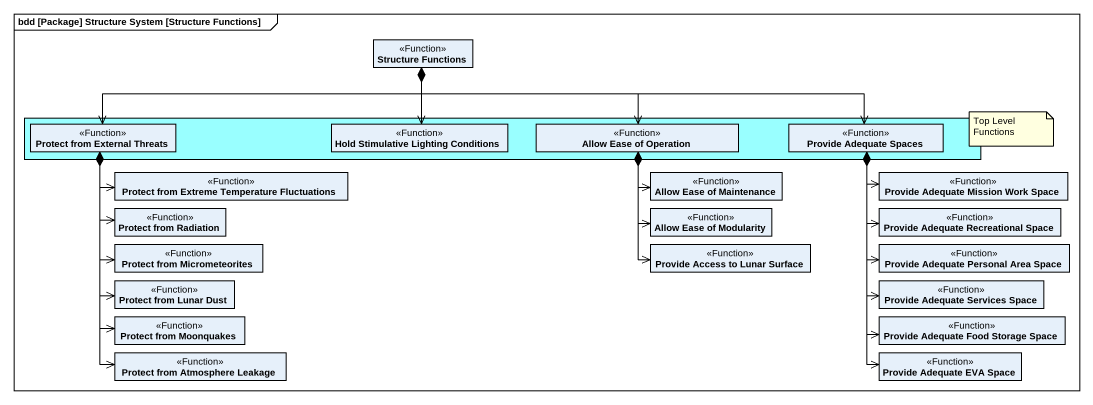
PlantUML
@startuml
mainframe bdd [Package] Structure System [Structure Functions]
hide circle
hide empty members
class "Structure Functions" as Structure_Functions <<Function>>
rectangle " " as rectangle1 #99FFFF {
  class "Protect from External Threats" as Protect_from_External <<Function>>
  class "Hold Stimulative Lighting Conditions" as Hold_Stimulative_Lighting <<Function>>
  class "Allow Ease of Operation" as Allow_Ease_of_Operation <<Function>>
  class "Provide Adequate Spaces" as Provide_Adequate_Spaces <<Function>>
}
class "Protect from Extreme Temperature Fluctuations" as Protect_from_Extreme <<Function>>
class "Protect from Radiation" as Protect_from_Radiation <<Function>>
class "Allow Ease of Maintenance" as Allow_Ease_of_Maintenance <<Function>>
class "Allow Ease of Modularity" as Allow_Ease_of_Modularity <<Function>>
class "Provide Adequate Mission Work Space" as Provide_Adequate_Mission <<Function>>
class "Provide Adequate Recreational Space" as Provide_Adequate <<Function>>
class "Protect from Micrometeorites" as Protect_from_Micrometeorites <<Function>>
class "Provide Access to Lunar Surface" as Provide_Access_to_Lunar <<Function>>
class "Provide Adequate Personal Area Space" as Provide_Adequate_Personal <<Function>>
class "Protect from Lunar Dust" as Protect_from_Lunar_Dust <<Function>>
class "Provide Adequate Services Space" as Provide_Adequate_Services <<Function>>
class "Protect from Moonquakes" as Protect_from_Moonquakes <<Function>>
class "Provide Adequate Food Storage Space" as Provide_Adequate_Food <<Function>>
class "Protect from Atmosphere Leakage" as Protect_from_Atmosphere <<Function>>
class "Provide Adequate EVA Space" as Provide_Adequate_EVA_Space <<Function>>
Structure_Functions *-left-> Protect_from_External
Structure_Functions *--> Hold_Stimulative_Lighting
Structure_Functions *-right-> Allow_Ease_of_Operation
Structure_Functions *-right-> Provide_Adequate_Spaces
Protect_from_External *-right-> Protect_from_Extreme
Protect_from_External *--> Protect_from_Radiation
Protect_from_External *--> Protect_from_Micrometeorites
Protect_from_External *--> Protect_from_Lunar_Dust
Protect_from_External *--> Protect_from_Moonquakes
Protect_from_External *--> Protect_from_Atmosphere
Allow_Ease_of_Operation *--> Allow_Ease_of_Maintenance
Allow_Ease_of_Operation *--> Allow_Ease_of_Modularity
Allow_Ease_of_Operation *--> Provide_Access_to_Lunar
Provide_Adequate_Spaces *-right-> Provide_Adequate_Mission
Provide_Adequate_Spaces *--> Provide_Adequate
Provide_Adequate_Spaces *--> Provide_Adequate_Personal
Provide_Adequate_Spaces *--> Provide_Adequate_Services
Provide_Adequate_Spaces *--> Provide_Adequate_Food
Provide_Adequate_Spaces *--> Provide_Adequate_EVA_Space
note as N1
  Top Level Functions
end note
@enduml
